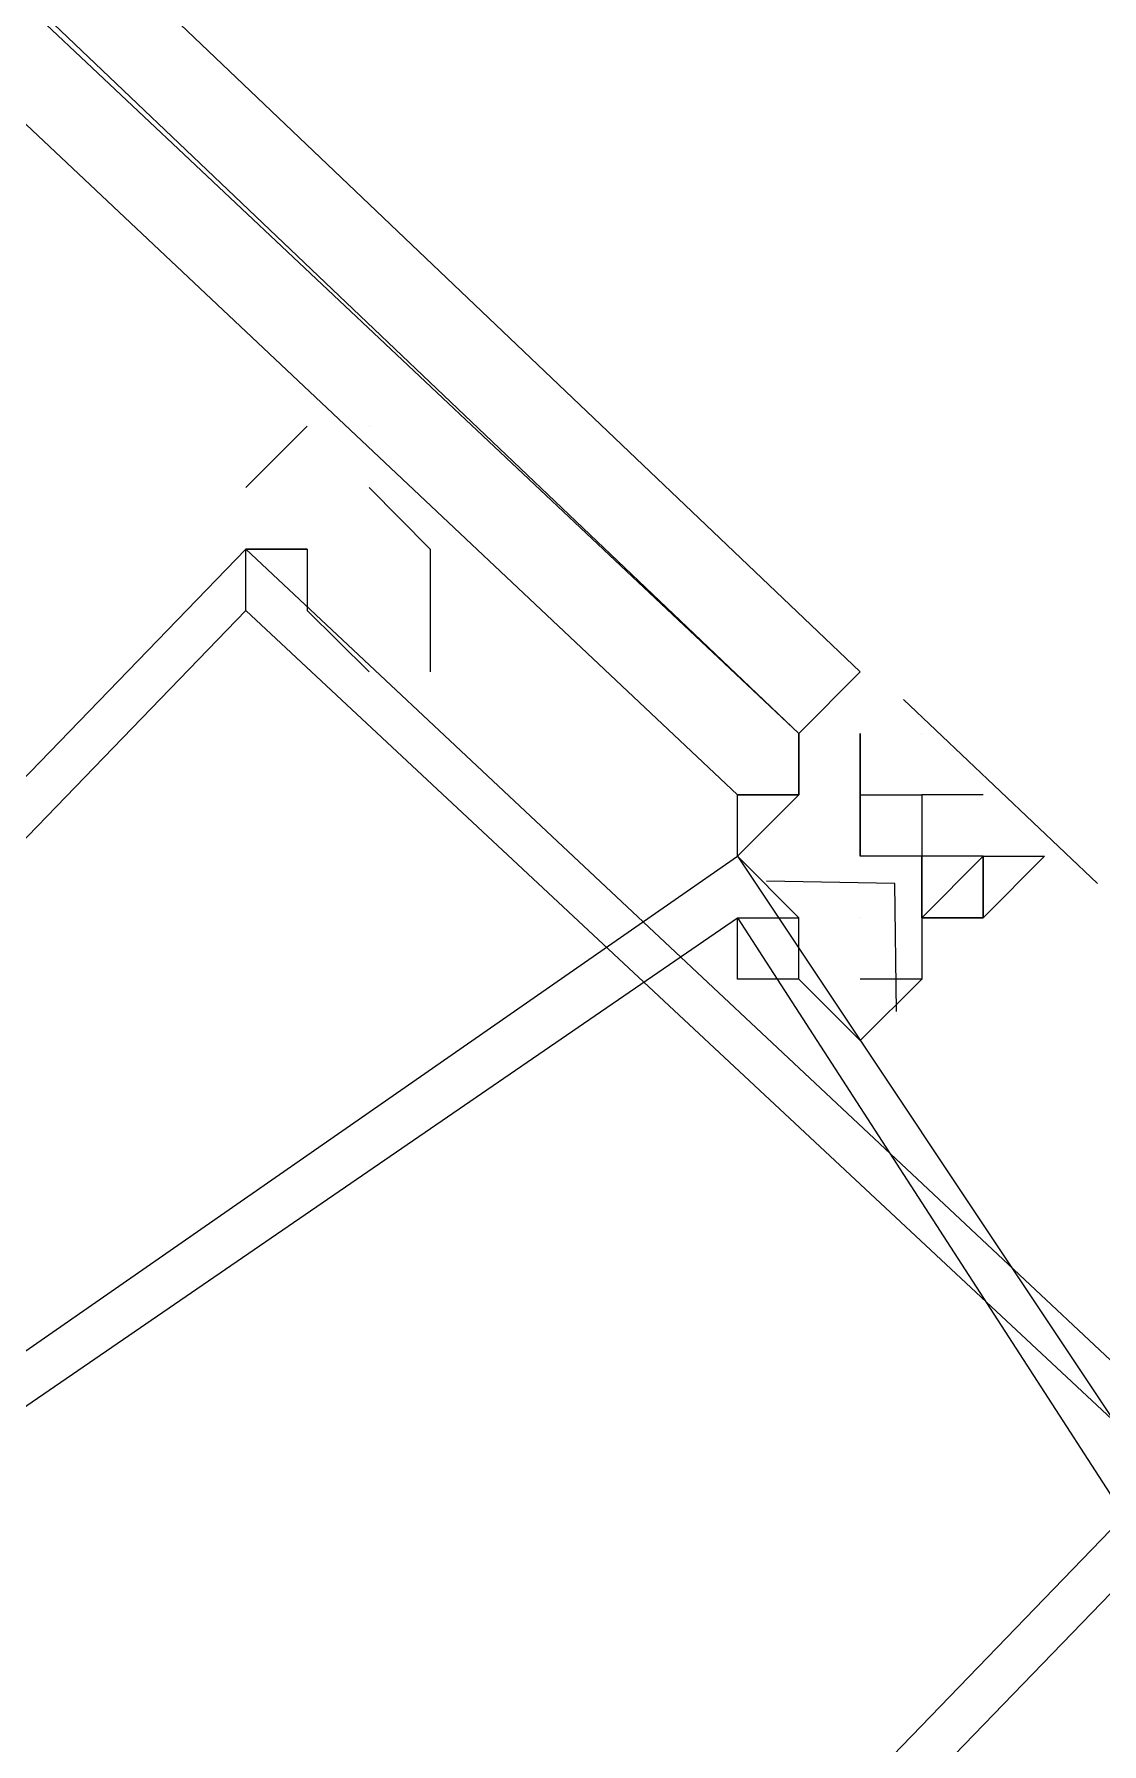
# Model space of a CAD drawing. Header units: feet. Extents: x -84 to 198, y -22 to 181.
# Drawn here: x 119.834 to 120.0658, y 56.1452 to 56.5161 of the extents above; entities that cross this region are included whole.
import ezdxf

# ---------------------------------------------------------------- set-up
doc = ezdxf.new("R2010")
doc.units = ezdxf.units.FT
doc.layers.add('A-LINEA', color=7, linetype='CONTINUOUS')

msp = doc.modelspace()

# ---------------------------------------------------------------- linework, layer by layer
at = {"layer": 'A-LINEA'}
for p, q in [((119.9067, 56.4311), (119.9067, 56.4311)), ((119.9067, 56.4311), (119.9067, 56.4311)), ((119.8933, 56.4044), (119.8933, 56.4044)), ((119.8933, 56.4044), (119.8933, 56.4044)), ((120.0133, 56.3778), (120.0133, 56.3778)), ((120.0133, 56.3778), (120.0133, 56.3778)), ((120.0133, 56.3778), (120.0133, 56.3778)), ((120.0133, 56.3778), (120.0133, 56.3778)), ((120.0133, 56.3778), (120.0133, 56.3778)), ((120.0133, 56.3778), (120.0133, 56.3778)), ((120.0227, 56.3718), (120.0648, 56.3319)), ((120.0227, 56.3718), (120.0648, 56.3319)), ((120, 56.3644), (120, 56.3511)), ((120, 56.3644), (120, 56.3644)), ((120, 56.3644), (120, 56.3644)), ((120, 56.3644), (120, 56.3644)), ((120, 56.3644), (120, 56.3644)), ((120, 56.3644), (120, 56.3644)), ((120, 56.3644), (120, 56.3644)), ((120, 56.3644), (120, 56.3644)), ((120, 56.3644), (120, 56.3644)), ((120, 56.3644), (120, 56.3644)), ((120, 56.3644), (120, 56.3644)), ((120, 56.3511), (120, 56.3644)), ((120, 56.3644), (120, 56.3511)), ((120, 56.3644), (120, 56.3644)), ((120, 56.3644), (120, 56.3511)), ((120, 56.3644), (120, 56.3511)), ((120, 56.3644), (120, 56.3644)), ((120, 56.3644), (120, 56.3644)), ((120, 56.3644), (120, 56.3644)), ((120, 56.3644), (120, 56.3644)), ((120, 56.3644), (120, 56.3644)), ((120, 56.3644), (120, 56.3644)), ((120, 56.3644), (120, 56.3644)), ((120, 56.3644), (120, 56.3644)), ((120, 56.3644), (120, 56.3644)), ((120, 56.3644), (120, 56.3644)), ((120, 56.3511), (120, 56.3644)), ((120, 56.3644), (120, 56.3511)), ((120, 56.3644), (120, 56.3644)), ((120, 56.3644), (120, 56.3511)), ((120.0133, 56.3511), (120.0133, 56.3644)), ((120.0133, 56.3644), (120.0133, 56.3644)), ((120.0133, 56.3644), (120.0133, 56.3511)), ((120.0133, 56.3644), (120.0133, 56.3644)), ((120.0133, 56.3644), (120.0133, 56.3644)), ((120.0133, 56.3644), (120.0133, 56.3644)), ((120.0133, 56.3644), (120.0133, 56.3644)), ((120.0133, 56.3644), (120.0133, 56.3644)), ((120.0133, 56.3644), (120.0133, 56.3644)), ((120.0133, 56.3644), (120.0133, 56.3644)), ((120.0133, 56.3644), (120.0133, 56.3644)), ((120.0133, 56.3644), (120.0133, 56.3644)), ((120.0133, 56.3644), (120.0133, 56.3644)), ((120.0133, 56.3644), (120.0133, 56.3644)), ((120.0133, 56.3644), (120.0133, 56.3644)), ((120.0133, 56.3644), (120.0133, 56.3644)), ((120.0133, 56.3644), (120.0133, 56.3644)), ((120.0133, 56.3644), (120.0133, 56.3644)), ((120.0133, 56.3644), (120.0133, 56.3644)), ((120.0133, 56.3644), (120.0133, 56.3644)), ((120.0133, 56.3644), (120.0133, 56.3644)), ((120.0133, 56.3644), (120.0133, 56.3644)), ((120.0133, 56.3644), (120.0133, 56.3511)), ((120.0133, 56.3644), (120.0133, 56.3644)), ((120.0133, 56.3644), (120.0133, 56.3644)), ((120.0133, 56.3644), (120.0133, 56.3644)), ((120.0133, 56.3644), (120.0133, 56.3644)), ((120.0133, 56.3644), (120.0133, 56.3644)), ((120.0133, 56.3644), (120.0133, 56.3644)), ((120.0133, 56.3644), (120.0133, 56.3644)), ((120.0133, 56.3644), (120.0133, 56.3644)), ((120.0133, 56.3511), (120.0133, 56.3644)), ((120.0133, 56.3644), (120.0133, 56.3644)), ((120.0133, 56.3644), (120.0133, 56.3511)), ((120.0133, 56.3644), (120.0133, 56.3644)), ((120.0133, 56.3644), (120.0133, 56.3644)), ((120.0133, 56.3644), (120.0133, 56.3644)), ((120.0133, 56.3644), (120.0133, 56.3644)), ((120.0133, 56.3644), (120.0133, 56.3644)), ((120.0133, 56.3644), (120.0133, 56.3644)), ((120.0133, 56.3644), (120.0133, 56.3644)), ((120.0133, 56.3644), (120.0133, 56.3644)), ((120.0133, 56.3644), (120.0133, 56.3644)), ((120.0133, 56.3644), (120.0133, 56.3644)), ((120.0133, 56.3644), (120.0133, 56.3644)), ((120.0133, 56.3644), (120.0133, 56.3644)), ((120.0133, 56.3644), (120.0133, 56.3644)), ((120.0133, 56.3644), (120.0133, 56.3644)), ((120.0133, 56.3644), (120.0133, 56.3644)), ((120.0133, 56.3644), (120.0133, 56.3644)), ((120.0133, 56.3644), (120.0133, 56.3644)), ((120.0133, 56.3644), (120.0133, 56.3644)), ((120.0133, 56.3644), (120.0133, 56.3644)), ((120.0133, 56.3644), (120.0133, 56.3511)), ((120.0133, 56.3644), (120.0133, 56.3644)), ((120.0133, 56.3644), (120.0133, 56.3644)), ((120.0133, 56.3644), (120.0133, 56.3644)), ((120.0133, 56.3644), (120.0133, 56.3644)), ((120.0133, 56.3644), (120.0133, 56.3644)), ((120.0133, 56.3644), (120.0133, 56.3644)), ((120.0133, 56.3644), (120.0133, 56.3644)), ((120.0133, 56.3644), (120.0133, 56.3644)), ((120.0267, 56.3644), (120.0267, 56.3644)), ((120.0267, 56.3644), (120.0267, 56.3644)), ((120.0267, 56.3644), (120.0267, 56.3644)), ((120.0267, 56.3644), (120.0267, 56.3644)), ((120.0267, 56.3644), (120.0267, 56.3644)), ((120.0267, 56.3644), (120.0267, 56.3644)), ((120.0267, 56.3644), (120.0267, 56.3644)), ((120.0267, 56.3644), (120.0267, 56.3644)), ((120.0267, 56.3644), (120.0267, 56.3644)), ((120.0267, 56.3644), (120.0267, 56.3644)), ((120.0267, 56.3644), (120.0267, 56.3644)), ((120.0267, 56.3644), (120.0267, 56.3644)), ((119.9867, 56.3511), (119.9867, 56.3511)), ((119.9867, 56.3511), (119.9867, 56.3511)), ((119.9867, 56.3511), (119.9867, 56.3511)), ((119.9867, 56.3511), (119.9867, 56.3511)), ((119.9867, 56.3511), (119.9867, 56.3511)), ((119.9867, 56.3511), (120, 56.3511)), ((119.9867, 56.3511), (119.9867, 56.3511)), ((119.9867, 56.3511), (120, 56.3511)), ((120, 56.3511), (119.9867, 56.3511)), ((119.9867, 56.3511), (119.9867, 56.3511)), ((119.9867, 56.3511), (119.9867, 56.3511)), ((119.9867, 56.3511), (119.9867, 56.3511)), ((119.9867, 56.3511), (119.9867, 56.3511)), ((119.9867, 56.3511), (119.9867, 56.3511)), ((119.9867, 56.3511), (120, 56.3511)), ((119.9867, 56.3511), (119.9867, 56.3511)), ((119.9867, 56.3511), (120, 56.3511)), ((120, 56.3511), (119.9867, 56.3511)), ((120, 56.3511), (120, 56.3511)), ((120, 56.3511), (120, 56.3511)), ((120, 56.3511), (120, 56.3511)), ((120, 56.3511), (120, 56.3511)), ((120, 56.3511), (120, 56.3511)), ((120, 56.3511), (120, 56.3511)), ((120, 56.3511), (120, 56.3511)), ((120, 56.3511), (120, 56.3511)), ((120, 56.3511), (120, 56.3511)), ((120, 56.3511), (120, 56.3511)), ((120, 56.3511), (120, 56.3511)), ((120, 56.3511), (120, 56.3511)), ((120, 56.3511), (120, 56.3511)), ((120, 56.3511), (120, 56.3511)), ((120, 56.3511), (120, 56.3511)), ((120, 56.3511), (120, 56.3511)), ((120, 56.3511), (120, 56.3511)), ((120, 56.3511), (120, 56.3511)), ((120, 56.3511), (120, 56.3511)), ((120, 56.3511), (120, 56.3511)), ((120, 56.3511), (120, 56.3511)), ((120, 56.3511), (120, 56.3511)), ((120, 56.3511), (120, 56.3511)), ((120, 56.3511), (120, 56.3511)), ((120, 56.3511), (120, 56.3511)), ((120, 56.3511), (120, 56.3511)), ((120, 56.3511), (120, 56.3511)), ((120, 56.3511), (120, 56.3511)), ((120, 56.3511), (120, 56.3511)), ((120, 56.3511), (120, 56.3511)), ((120, 56.3511), (120, 56.3511)), ((120, 56.3511), (120, 56.3511)), ((120, 56.3511), (120, 56.3511)), ((120, 56.3511), (120, 56.3511)), ((120, 56.3511), (120, 56.3511)), ((120, 56.3511), (120, 56.3511)), ((120, 56.3511), (120, 56.3511)), ((120, 56.3511), (120, 56.3511)), ((120, 56.3511), (120, 56.3511)), ((120, 56.3511), (120, 56.3511)), ((120, 56.3511), (120, 56.3511)), ((120, 56.3511), (120, 56.3511)), ((120, 56.3511), (120, 56.3511)), ((120, 56.3511), (120, 56.3511)), ((120.0133, 56.3511), (120.0133, 56.3511)), ((120.0133, 56.3511), (120.0133, 56.3511)), ((120.0133, 56.3511), (120.0133, 56.3511)), ((120.0133, 56.3511), (120.0133, 56.3511)), ((120.0133, 56.3511), (120.0133, 56.3511)), ((120.0133, 56.3511), (120.0133, 56.3511)), ((120.0133, 56.3511), (120.0133, 56.3511)), ((120.0133, 56.3511), (120.0133, 56.3511)), ((120.0133, 56.3511), (120.0133, 56.3511)), ((120.0133, 56.3511), (120.0133, 56.3511)), ((120.0133, 56.3511), (120.0133, 56.3511)), ((120.0133, 56.3511), (120.0133, 56.3511)), ((120.0133, 56.3511), (120.0133, 56.3511)), ((120.0133, 56.3511), (120.0133, 56.3511)), ((120.0133, 56.3511), (120.0133, 56.3511)), ((120.0133, 56.3511), (120.0133, 56.3511)), ((120.0133, 56.3511), (120.0133, 56.3511)), ((120.0133, 56.3511), (120.0133, 56.3511)), ((120.0133, 56.3511), (120.0133, 56.3511)), ((120.0133, 56.3511), (120.0133, 56.3511)), ((120.0133, 56.3511), (120.0133, 56.3511)), ((120.0133, 56.3511), (120.0133, 56.3511)), ((120.0133, 56.3511), (120.0133, 56.3511)), ((120.0133, 56.3511), (120.0133, 56.3511)), ((120.0133, 56.3511), (120.0133, 56.3511)), ((120.0133, 56.3511), (120.0133, 56.3511)), ((120.0133, 56.3511), (120.0133, 56.3511)), ((120.0133, 56.3511), (120.0133, 56.3511)), ((120.0133, 56.3511), (120.0133, 56.3511)), ((120.0133, 56.3511), (120.0133, 56.3378)), ((120.0133, 56.3378), (120.0133, 56.3511)), ((120.0133, 56.3378), (120.0133, 56.3511)), ((120.0133, 56.3511), (120.0133, 56.3511)), ((120.0133, 56.3511), (120.0133, 56.3511)), ((120.0133, 56.3511), (120.0133, 56.3511)), ((120.0133, 56.3511), (120.0133, 56.3511)), ((120.0133, 56.3511), (120.0133, 56.3511)), ((120.0133, 56.3511), (120.0133, 56.3511)), ((120.0133, 56.3511), (120.0133, 56.3511)), ((120.0133, 56.3511), (120.0133, 56.3511)), ((120.0133, 56.3511), (120.0133, 56.3511)), ((120.0133, 56.3511), (120.0133, 56.3511)), ((120.0133, 56.3511), (120.0133, 56.3511)), ((120.0133, 56.3511), (120.0133, 56.3511)), ((120.0133, 56.3511), (120.0133, 56.3511)), ((120.0133, 56.3511), (120.0133, 56.3511)), ((120.0133, 56.3511), (120.0133, 56.3511)), ((120.0133, 56.3511), (120.0133, 56.3511)), ((120.0133, 56.3511), (120.0133, 56.3511)), ((120.0133, 56.3511), (120.0133, 56.3511)), ((120.0133, 56.3511), (120.0133, 56.3511)), ((120.0133, 56.3511), (120.0133, 56.3511)), ((120.0133, 56.3511), (120.0133, 56.3511)), ((120.0133, 56.3511), (120.0133, 56.3511)), ((120.0133, 56.3511), (120.0133, 56.3511)), ((120.0133, 56.3511), (120.0133, 56.3511)), ((120.0133, 56.3511), (120.0133, 56.3511)), ((120.0133, 56.3511), (120.0133, 56.3511)), ((120.0133, 56.3511), (120.0133, 56.3511)), ((120.0133, 56.3511), (120.0133, 56.3511)), ((120.0133, 56.3511), (120.0133, 56.3511)), ((120.0133, 56.3511), (120.0133, 56.3378)), ((120.0133, 56.3378), (120.0133, 56.3511)), ((120.0133, 56.3378), (120.0133, 56.3511)), ((120.0267, 56.3511), (120.0267, 56.3511)), ((120.0267, 56.3511), (120.0267, 56.3511)), ((120.0267, 56.3511), (120.0267, 56.3511)), ((120.0267, 56.3511), (120.0267, 56.3511)), ((120.0267, 56.3511), (120.0267, 56.3511)), ((120.0267, 56.3511), (120.0267, 56.3511)), ((120.0267, 56.3511), (120.0267, 56.3511)), ((120.0267, 56.3511), (120.0267, 56.3511)), ((120.0267, 56.3511), (120.0267, 56.3511)), ((120.0267, 56.3511), (120.0267, 56.3511)), ((120.0267, 56.3511), (120.0267, 56.3511)), ((120.0267, 56.3511), (120.0267, 56.3511)), ((120.0267, 56.3511), (120.0267, 56.3511)), ((120.0267, 56.3511), (120.0267, 56.3378)), ((120.0267, 56.3511), (120.0267, 56.3511)), ((120.0267, 56.3511), (120.0267, 56.3511)), ((120.0267, 56.3511), (120.0267, 56.3511)), ((120.0267, 56.3511), (120.0267, 56.3511)), ((120.0267, 56.3511), (120.0267, 56.3511)), ((120.0267, 56.3511), (120.0267, 56.3378)), ((120.0267, 56.3511), (120.0267, 56.3378)), ((120.0267, 56.3511), (120.0267, 56.3511)), ((120.0267, 56.3511), (120.0267, 56.3511)), ((120.0267, 56.3511), (120.0267, 56.3511)), ((120.04, 56.3511), (120.0267, 56.3511)), ((120.0267, 56.3511), (120.0267, 56.3511)), ((120.0267, 56.3511), (120.0267, 56.3511)), ((120.0267, 56.3511), (120.0267, 56.3511)), ((120.0267, 56.3511), (120.0267, 56.3511)), ((120.0267, 56.3511), (120.0267, 56.3511)), ((120.0267, 56.3511), (120.0267, 56.3511)), ((120.0267, 56.3511), (120.0267, 56.3511)), ((120.0267, 56.3511), (120.0267, 56.3511)), ((120.0267, 56.3511), (120.0267, 56.3511)), ((120.0267, 56.3511), (120.0267, 56.3511)), ((120.0267, 56.3511), (120.0267, 56.3511)), ((120.0267, 56.3511), (120.0267, 56.3511)), ((120.0267, 56.3511), (120.0267, 56.3511)), ((120.0267, 56.3511), (120.0267, 56.3511)), ((120.0267, 56.3511), (120.0267, 56.3511)), ((120.0267, 56.3511), (120.0267, 56.3511)), ((120.0267, 56.3511), (120.0267, 56.3511)), ((120.0267, 56.3511), (120.0267, 56.3511)), ((120.0267, 56.3511), (120.0267, 56.3511)), ((120.0267, 56.3511), (120.0267, 56.3511)), ((120.0267, 56.3511), (120.0267, 56.3511)), ((120.0267, 56.3511), (120.0267, 56.3378)), ((120.0267, 56.3511), (120.0267, 56.3511)), ((120.0267, 56.3511), (120.0267, 56.3511)), ((120.0267, 56.3511), (120.0267, 56.3511)), ((120.0267, 56.3511), (120.0267, 56.3511)), ((120.0267, 56.3511), (120.0267, 56.3511)), ((120.0267, 56.3511), (120.0267, 56.3378)), ((120.0267, 56.3511), (120.0267, 56.3378)), ((120.0267, 56.3511), (120.0267, 56.3511)), ((120.0267, 56.3511), (120.0267, 56.3511)), ((120.0267, 56.3511), (120.0267, 56.3511)), ((120.04, 56.3511), (120.0267, 56.3511)), ((120.0267, 56.3511), (120.0267, 56.3511)), ((120.0267, 56.3511), (120.0267, 56.3511)), ((120.0267, 56.3511), (120.0267, 56.3511)), ((120.0267, 56.3511), (120.0267, 56.3511)), ((120.0267, 56.3511), (120.0267, 56.3511)), ((120.0267, 56.3511), (120.0267, 56.3511)), ((120.0267, 56.3511), (120.0267, 56.3511)), ((120.0267, 56.3511), (120.0267, 56.3511)), ((120.04, 56.3511), (120.04, 56.3511)), ((120.04, 56.3511), (120.04, 56.3511)), ((120.04, 56.3511), (120.04, 56.3511)), ((120.04, 56.3511), (120.04, 56.3511)), ((120.04, 56.3511), (120.04, 56.3511)), ((120.04, 56.3511), (120.04, 56.3511)), ((120.04, 56.3511), (120.04, 56.3511)), ((120.04, 56.3511), (120.04, 56.3511)), ((120.04, 56.3511), (120.04, 56.3511)), ((120.04, 56.3511), (120.04, 56.3511)), ((120.04, 56.3511), (120.04, 56.3511)), ((120.04, 56.3511), (120.04, 56.3511)), ((119.9867, 56.3378), (119.9867, 56.3378)), ((119.9867, 56.3378), (119.9867, 56.3378)), ((119.9867, 56.3378), (119.9867, 56.3378)), ((119.9867, 56.3378), (119.9867, 56.3378)), ((120.0133, 56.3378), (120.0133, 56.3378)), ((120.0133, 56.3378), (120.0133, 56.3378)), ((120.0133, 56.3378), (120.0133, 56.3378)), ((120.0133, 56.3378), (120.0133, 56.3378)), ((120.0267, 56.3378), (120.0133, 56.3378)), ((120.0267, 56.3378), (120.0133, 56.3378)), ((120.0133, 56.3378), (120.0133, 56.3378)), ((120.0133, 56.3378), (120.0133, 56.3378)), ((120.0133, 56.3378), (120.0133, 56.3378)), ((120.0133, 56.3378), (120.0133, 56.3378)), ((120.0133, 56.3378), (120.0133, 56.3378)), ((120.0133, 56.3378), (120.0133, 56.3378)), ((120.0267, 56.3378), (120.0133, 56.3378)), ((120.0267, 56.3378), (120.0133, 56.3378)), ((120.0133, 56.3378), (120.0133, 56.3378)), ((120.0133, 56.3378), (120.0133, 56.3378)), ((120.0267, 56.3244), (120.04, 56.3378)), ((120.0267, 56.3378), (120.0267, 56.3378)), ((120.0267, 56.3378), (120.0267, 56.3378)), ((120.0267, 56.3378), (120.0267, 56.3378)), ((120.0267, 56.3378), (120.0267, 56.3378)), ((120.0267, 56.3378), (120.0267, 56.3378)), ((120.0267, 56.3378), (120.0267, 56.3378)), ((120.0267, 56.3378), (120.0267, 56.3378)), ((120.0267, 56.3378), (120.0267, 56.3378)), ((120.0267, 56.3378), (120.0267, 56.3378)), ((120.0267, 56.3378), (120.0267, 56.3378)), ((120.0267, 56.3378), (120.0267, 56.3378)), ((120.0267, 56.3378), (120.0267, 56.3378)), ((120.0267, 56.3378), (120.0267, 56.3378)), ((120.0267, 56.3244), (120.0267, 56.3378)), ((120.0267, 56.3378), (120.0267, 56.3378)), ((120.0267, 56.3378), (120.0267, 56.3378)), ((120.0267, 56.3378), (120.0267, 56.3378)), ((120.0267, 56.3378), (120.0267, 56.3378)), ((120.0267, 56.3378), (120.0267, 56.3378)), ((120.0267, 56.3378), (120.0267, 56.3378)), ((120.0267, 56.3378), (120.0267, 56.3378)), ((120.04, 56.3378), (120.0267, 56.3378)), ((120.0267, 56.3378), (120.0267, 56.3378)), ((120.0267, 56.3378), (120.0267, 56.3378)), ((120.0267, 56.3244), (120.0267, 56.3378)), ((120.0267, 56.3244), (120.04, 56.3378)), ((120.0267, 56.3378), (120.0267, 56.3378)), ((120.0267, 56.3378), (120.0267, 56.3378)), ((120.0267, 56.3378), (120.0267, 56.3378)), ((120.0267, 56.3378), (120.0267, 56.3378)), ((120.0267, 56.3378), (120.0267, 56.3378)), ((120.0267, 56.3378), (120.0267, 56.3378)), ((120.0267, 56.3378), (120.0267, 56.3378)), ((120.0267, 56.3378), (120.0267, 56.3378)), ((120.0267, 56.3378), (120.0267, 56.3378)), ((120.0267, 56.3378), (120.0267, 56.3378)), ((120.0267, 56.3378), (120.0267, 56.3378)), ((120.0267, 56.3378), (120.0267, 56.3378)), ((120.0267, 56.3378), (120.0267, 56.3378)), ((120.0267, 56.3244), (120.0267, 56.3378)), ((120.0267, 56.3378), (120.0267, 56.3378)), ((120.0267, 56.3378), (120.0267, 56.3378)), ((120.0267, 56.3378), (120.0267, 56.3378)), ((120.0267, 56.3378), (120.0267, 56.3378)), ((120.0267, 56.3378), (120.0267, 56.3378)), ((120.0267, 56.3378), (120.0267, 56.3378)), ((120.0267, 56.3378), (120.0267, 56.3378)), ((120.04, 56.3378), (120.0267, 56.3378)), ((120.0267, 56.3378), (120.0267, 56.3378)), ((120.0267, 56.3378), (120.0267, 56.3378)), ((120.0267, 56.3244), (120.0267, 56.3378)), ((120.04, 56.3378), (120.04, 56.3244)), ((120.04, 56.3378), (120.04, 56.3378)), ((120.04, 56.3378), (120.04, 56.3378)), ((120.04, 56.3378), (120.0533, 56.3378)), ((120.04, 56.3378), (120.04, 56.3378)), ((120.04, 56.3378), (120.0533, 56.3378)), ((120.04, 56.3378), (120.04, 56.3378)), ((120.04, 56.3378), (120.04, 56.3378)), ((120.04, 56.3378), (120.04, 56.3378)), ((120.04, 56.3378), (120.04, 56.3378)), ((120.04, 56.3378), (120.04, 56.3378)), ((120.04, 56.3378), (120.04, 56.3378)), ((120.04, 56.3378), (120.04, 56.3378)), ((120.04, 56.3378), (120.04, 56.3378)), ((120.04, 56.3378), (120.0533, 56.3378)), ((120.04, 56.3378), (120.04, 56.3378)), ((120.04, 56.3378), (120.04, 56.3378)), ((120.04, 56.3378), (120.0533, 56.3378)), ((120.04, 56.3378), (120.04, 56.3378)), ((120.04, 56.3378), (120.04, 56.3378)), ((120.04, 56.3378), (120.04, 56.3378)), ((120.04, 56.3378), (120.0533, 56.3378)), ((120.04, 56.3378), (120.04, 56.3378)), ((120.04, 56.3378), (120.04, 56.3378)), ((120.04, 56.3378), (120.04, 56.3378)), ((120.04, 56.3378), (120.04, 56.3378)), ((120.04, 56.3378), (120.04, 56.3378)), ((120.04, 56.3378), (120.04, 56.3378)), ((120.04, 56.3378), (120.04, 56.3378)), ((120.04, 56.3378), (120.04, 56.3378)), ((120.04, 56.3378), (120.04, 56.3378)), ((120.04, 56.3378), (120.04, 56.3378)), ((120.04, 56.3378), (120.04, 56.3378)), ((120.04, 56.3244), (120.04, 56.3378)), ((120.04, 56.3378), (120.04, 56.3378)), ((120.04, 56.3244), (120.04, 56.3378)), ((120.04, 56.3378), (120.04, 56.3244)), ((120.04, 56.3378), (120.04, 56.3378)), ((120.04, 56.3378), (120.04, 56.3378)), ((120.04, 56.3378), (120.0533, 56.3378)), ((120.04, 56.3378), (120.04, 56.3378)), ((120.04, 56.3378), (120.0533, 56.3378)), ((120.04, 56.3378), (120.04, 56.3378)), ((120.04, 56.3378), (120.04, 56.3378)), ((120.04, 56.3378), (120.04, 56.3378)), ((120.04, 56.3378), (120.04, 56.3378)), ((120.04, 56.3378), (120.04, 56.3378)), ((120.04, 56.3378), (120.04, 56.3378)), ((120.04, 56.3378), (120.04, 56.3378)), ((120.04, 56.3378), (120.04, 56.3378)), ((120.04, 56.3378), (120.0533, 56.3378)), ((120.04, 56.3378), (120.04, 56.3378)), ((120.04, 56.3378), (120.04, 56.3378)), ((120.04, 56.3378), (120.0533, 56.3378)), ((120.04, 56.3378), (120.04, 56.3378)), ((120.04, 56.3378), (120.04, 56.3378)), ((120.04, 56.3378), (120.04, 56.3378)), ((120.04, 56.3378), (120.0533, 56.3378)), ((120.04, 56.3378), (120.04, 56.3378)), ((120.04, 56.3378), (120.04, 56.3378)), ((120.04, 56.3378), (120.04, 56.3378)), ((120.04, 56.3378), (120.04, 56.3378)), ((120.04, 56.3378), (120.04, 56.3378)), ((120.04, 56.3378), (120.04, 56.3378)), ((120.04, 56.3378), (120.04, 56.3378)), ((120.04, 56.3378), (120.04, 56.3378)), ((120.04, 56.3378), (120.04, 56.3378)), ((120.04, 56.3378), (120.04, 56.3378)), ((120.04, 56.3378), (120.04, 56.3378)), ((120.04, 56.3244), (120.04, 56.3378)), ((120.04, 56.3378), (120.04, 56.3378)), ((120.04, 56.3244), (120.04, 56.3378)), ((120.0533, 56.3378), (120.0533, 56.3378)), ((120.0533, 56.3378), (120.0533, 56.3378)), ((120.0533, 56.3378), (120.0533, 56.3378)), ((120.0533, 56.3378), (120.0533, 56.3378)), ((120.0533, 56.3378), (120.0533, 56.3378)), ((120.0533, 56.3378), (120.0533, 56.3378)), ((120.0533, 56.3378), (120.0533, 56.3378)), ((120.0533, 56.3378), (120.0533, 56.3378)), ((120.0533, 56.3378), (120.0533, 56.3378)), ((120.0533, 56.3378), (120.0533, 56.3378)), ((120.0533, 56.3378), (120.0533, 56.3378)), ((120.0533, 56.3378), (120.0533, 56.3378)), ((120.0533, 56.3378), (120.0533, 56.3378)), ((120.0533, 56.3378), (120.0533, 56.3378)), ((119.9867, 56.3244), (120, 56.3244)), ((119.9867, 56.3244), (120, 56.3244)), ((120.0133, 56.3244), (120.0133, 56.3244)), ((120.0133, 56.3244), (120.0133, 56.3244)), ((120.0267, 56.3244), (120.0267, 56.3244)), ((120.0267, 56.3244), (120.0267, 56.3244)), ((120.0267, 56.3244), (120.0267, 56.3244)), ((120.0267, 56.3244), (120.0267, 56.3244)), ((120.0267, 56.3244), (120.0267, 56.3244)), ((120.0267, 56.3244), (120.0267, 56.3244)), ((120.0267, 56.3244), (120.0267, 56.3244)), ((120.0267, 56.3244), (120.0267, 56.3244)), ((120.0267, 56.3244), (120.0267, 56.3244)), ((120.0267, 56.3244), (120.0267, 56.3244)), ((120.0267, 56.3244), (120.0267, 56.3244)), ((120.0267, 56.3244), (120.0267, 56.3244)), ((120.0267, 56.3244), (120.0267, 56.3244)), ((120.0267, 56.3244), (120.0267, 56.3244)), ((120.0267, 56.3244), (120.0267, 56.3244)), ((120.0267, 56.3244), (120.0267, 56.3244)), ((120.0267, 56.3244), (120.0267, 56.3244)), ((120.0267, 56.3244), (120.0267, 56.3111)), ((120.0267, 56.3244), (120.0267, 56.3244)), ((120.0267, 56.3244), (120.0267, 56.3244)), ((120.0267, 56.3244), (120.0267, 56.3244)), ((120.0267, 56.3244), (120.0267, 56.3244)), ((120.0267, 56.3244), (120.0267, 56.3244)), ((120.0267, 56.3244), (120.0267, 56.3244)), ((120.0267, 56.3244), (120.0267, 56.3244)), ((120.0267, 56.3244), (120.0267, 56.3244)), ((120.0267, 56.3244), (120.0267, 56.3244)), ((120.0267, 56.3244), (120.0267, 56.3244)), ((120.0267, 56.3244), (120.0267, 56.3244)), ((120.0267, 56.3244), (120.0267, 56.3244)), ((120.0267, 56.3244), (120.0267, 56.3244)), ((120.0267, 56.3244), (120.0267, 56.3244)), ((120.0267, 56.3244), (120.0267, 56.3244)), ((120.0267, 56.3244), (120.0267, 56.3244)), ((120.0267, 56.3244), (120.0267, 56.3244)), ((120.0267, 56.3244), (120.0267, 56.3244)), ((120.0267, 56.3244), (120.0267, 56.3244)), ((120.0267, 56.3244), (120.0267, 56.3244)), ((120.0267, 56.3244), (120.0267, 56.3244)), ((120.0267, 56.3244), (120.0267, 56.3244)), ((120.0267, 56.3244), (120.0267, 56.3111)), ((120.0267, 56.3244), (120.0267, 56.3244)), ((120.0267, 56.3244), (120.0267, 56.3244)), ((120.0267, 56.3244), (120.0267, 56.3244)), ((120.0267, 56.3244), (120.0267, 56.3244)), ((120.0267, 56.3244), (120.0267, 56.3244)), ((120.04, 56.3244), (120.04, 56.3244)), ((120.04, 56.3244), (120.04, 56.3244)), ((120.04, 56.3244), (120.04, 56.3244)), ((120.04, 56.3244), (120.04, 56.3244)), ((120.04, 56.3244), (120.04, 56.3244)), ((120.04, 56.3244), (120.04, 56.3244)), ((120.04, 56.3244), (120.04, 56.3244)), ((120.04, 56.3244), (120.04, 56.3244)), ((120.04, 56.3244), (120.04, 56.3244)), ((120.04, 56.3244), (120.04, 56.3244)), ((120.04, 56.3244), (120.04, 56.3244)), ((120.04, 56.3244), (120.04, 56.3244)), ((120.04, 56.3244), (120.04, 56.3244)), ((120.04, 56.3244), (120.04, 56.3244)), ((120.04, 56.3244), (120.04, 56.3244)), ((120.04, 56.3244), (120.04, 56.3244)), ((120.04, 56.3244), (120.04, 56.3244)), ((120.04, 56.3244), (120.04, 56.3244)), ((120.04, 56.3244), (120.04, 56.3244)), ((120.04, 56.3244), (120.04, 56.3244)), ((120.04, 56.3244), (120.04, 56.3244)), ((120.04, 56.3244), (120.04, 56.3244)), ((120.04, 56.3244), (120.04, 56.3244)), ((120.04, 56.3244), (120.04, 56.3244)), ((120.04, 56.3244), (120.04, 56.3244)), ((120.04, 56.3244), (120.04, 56.3244)), ((120.04, 56.3244), (120.04, 56.3244)), ((120.04, 56.3244), (120.04, 56.3244)), ((119.9867, 56.3111), (119.9867, 56.3111)), ((119.9867, 56.3111), (119.9867, 56.3111)), ((120.0267, 56.3111), (120.0267, 56.3111)), ((120.0267, 56.3111), (120.0267, 56.3111)), ((120.0267, 56.3111), (120.0267, 56.3111)), ((120.0267, 56.3111), (120.0267, 56.3111)), ((120.0267, 56.3111), (120.0267, 56.3111)), ((120.0267, 56.3111), (120.0267, 56.3111)), ((120.0267, 56.3111), (120.0267, 56.3111)), ((120.0267, 56.3111), (120.0267, 56.3111)), ((120.0267, 56.3111), (120.0267, 56.3111)), ((120.0267, 56.3111), (120.0267, 56.3111)), ((120.0267, 56.3111), (120.0267, 56.3111)), ((120.0267, 56.3111), (120.0267, 56.3111)), ((120.0267, 56.3111), (120.0267, 56.3111)), ((120.0267, 56.3111), (120.0267, 56.3111)), ((120.0267, 56.3111), (120.0267, 56.3111)), ((120.0267, 56.3111), (120.0267, 56.3111)), ((120.0267, 56.3111), (120.0267, 56.3111)), ((120.0267, 56.3111), (120.0267, 56.3111))]:
    msp.add_line(p, q, dxfattribs=at)
for points in [[(117.52, 58.7511), (120.0133, 56.3778), (120, 56.3644), (117.5067, 58.7378), (117.5067, 58.7511), (117.52, 58.7511)], [(117.52, 58.7511), (120.0133, 56.3778), (120, 56.3644), (117.5067, 58.7378), (117.5067, 58.7511), (117.52, 58.7511)], [(117.4933, 58.7244), (120, 56.3644), (120, 56.3511), (119.9867, 56.3511), (117.48, 58.7111), (117.48, 58.7244), (117.4933, 58.7244)], [(117.4933, 58.7244), (120, 56.3644), (120, 56.3511), (119.9867, 56.3511), (117.48, 58.7111), (117.48, 58.7244), (117.4933, 58.7244)], [(119.88, 56.4178), (119.8933, 56.4311), (119.8933, 56.4311)], [(119.88, 56.4178), (119.8933, 56.4311), (119.8933, 56.4311)], [(119.92, 56.4044), (119.9067, 56.4178), (119.9067, 56.4178), (119.9067, 56.4178)], [(119.92, 56.4044), (119.9067, 56.4178), (119.9067, 56.4178), (119.9067, 56.4178)], [(119.48, 55.9911), (119.6933, 55.7911), (120.0933, 56.2044), (119.88, 56.4044), (119.48, 55.9911)], [(119.48, 55.9911), (119.6933, 55.7911), (120.0933, 56.2044), (119.88, 56.4044), (119.48, 55.9911)], [(119.88, 56.3911), (119.88, 56.4044), (119.88, 56.4044), (119.8933, 56.4044), (119.8933, 56.4044), (119.8933, 56.4044), (119.88, 56.4044), (119.88, 56.4044)], [(119.88, 56.3911), (119.88, 56.4044), (119.88, 56.4044), (119.8933, 56.4044), (119.8933, 56.4044), (119.8933, 56.4044), (119.88, 56.4044), (119.88, 56.4044)], [(119.8933, 56.4044), (119.8933, 56.3911), (119.8933, 56.3911), (119.8933, 56.3911)], [(119.8933, 56.4044), (119.8933, 56.3911), (119.8933, 56.3911), (119.8933, 56.3911)], [(119.92, 56.4044), (119.92, 56.4044), (119.92, 56.4044), (119.92, 56.4044), (119.92, 56.3778), (119.92, 56.3778)], [(119.92, 56.4044), (119.92, 56.4044), (119.92, 56.4044), (119.92, 56.4044), (119.92, 56.3778), (119.92, 56.3778)], [(119.4933, 55.9911), (119.6933, 55.8044), (120.08, 56.2044), (119.88, 56.3911), (119.4933, 55.9911)], [(119.4933, 55.9911), (119.6933, 55.8044), (120.08, 56.2044), (119.88, 56.3911), (119.4933, 55.9911)], [(119.9067, 56.3778), (119.8933, 56.3911), (119.8933, 56.3911), (119.8933, 56.3911), (119.8933, 56.3911), (119.8933, 56.3911), (119.8933, 56.3911), (119.8933, 56.3911)], [(119.9067, 56.3778), (119.8933, 56.3911), (119.8933, 56.3911), (119.8933, 56.3911), (119.8933, 56.3911), (119.8933, 56.3911), (119.8933, 56.3911), (119.8933, 56.3911)], [(119.9867, 56.3378), (119.9867, 56.3511), (120, 56.3511), (120, 56.3644), (120.0133, 56.3778)], [(119.9867, 56.3378), (119.9867, 56.3511), (120, 56.3511), (120, 56.3644), (120.0133, 56.3778)], [(119.9867, 56.3511), (120, 56.3511), (120, 56.3644)], [(119.9867, 56.3511), (120, 56.3511), (120, 56.3644)], [(120.0267, 56.3244), (120.0267, 56.3244), (120.0267, 56.3111), (120.0267, 56.3111), (120.0133, 56.2978), (120.0133, 56.2978), (120, 56.3111), (120, 56.3111), (120, 56.3111), (120, 56.3111), (120, 56.3111), (119.9867, 56.3111), (119.9867, 56.3111), (119.9867, 56.3244), (119.9867, 56.3244), (119.9867, 56.3244), (120, 56.3244), (120, 56.3244), (119.9867, 56.3378), (119.9867, 56.3378), (120, 56.3511), (120, 56.3511)], [(120.0267, 56.3244), (120.0267, 56.3244), (120.0267, 56.3111), (120.0267, 56.3111), (120.0133, 56.2978), (120.0133, 56.2978), (120, 56.3111), (120, 56.3111), (120, 56.3111), (120, 56.3111), (120, 56.3111), (119.9867, 56.3111), (119.9867, 56.3111), (119.9867, 56.3244), (119.9867, 56.3244), (119.9867, 56.3244), (120, 56.3244), (120, 56.3244), (119.9867, 56.3378), (119.9867, 56.3378), (120, 56.3511), (120, 56.3511)], [(120.0133, 56.3511), (120.0267, 56.3511), (120.0267, 56.3378)], [(120.0133, 56.3511), (120.0267, 56.3511), (120.0267, 56.3378)], [(119.6667, 55.7644), (119.5067, 56.0044), (119.9867, 56.3378), (120.1467, 56.0978), (119.6667, 55.7644)], [(119.6667, 55.7644), (119.5067, 56.0044), (119.9867, 56.3378), (120.1467, 56.0978), (119.6667, 55.7644)], [(120.0133, 56.3378), (120.0133, 56.3378), (120.0133, 56.3378)], [(120.0533, 56.3378), (120.04, 56.3244), (120.0267, 56.3244), (120.0267, 56.3111), (120.0133, 56.3111)], [(120.0133, 56.3378), (120.0133, 56.3378), (120.0133, 56.3378)], [(120.0533, 56.3378), (120.04, 56.3244), (120.0267, 56.3244), (120.0267, 56.3111), (120.0133, 56.3111)], [(120.0267, 56.3378), (120.0267, 56.3244), (120.04, 56.3244)], [(120.0267, 56.3378), (120.0267, 56.3244), (120.04, 56.3244)], [(120.0212, 56.3041), (120.0208, 56.3319), (119.993, 56.3324)], [(120.0212, 56.3041), (120.0208, 56.3319), (119.993, 56.3324)], [(119.6667, 55.7778), (119.52, 56.0044), (119.9867, 56.3244), (120.1333, 56.0978), (119.6667, 55.7778)], [(119.6667, 55.7778), (119.52, 56.0044), (119.9867, 56.3244), (120.1333, 56.0978), (119.6667, 55.7778)], [(120, 56.3111), (120, 56.3244), (120, 56.3244)], [(120, 56.3111), (120, 56.3244), (120, 56.3244)]]:
    msp.add_lwpolyline(points, dxfattribs=at)

doc.saveas('drawing.dxf')
